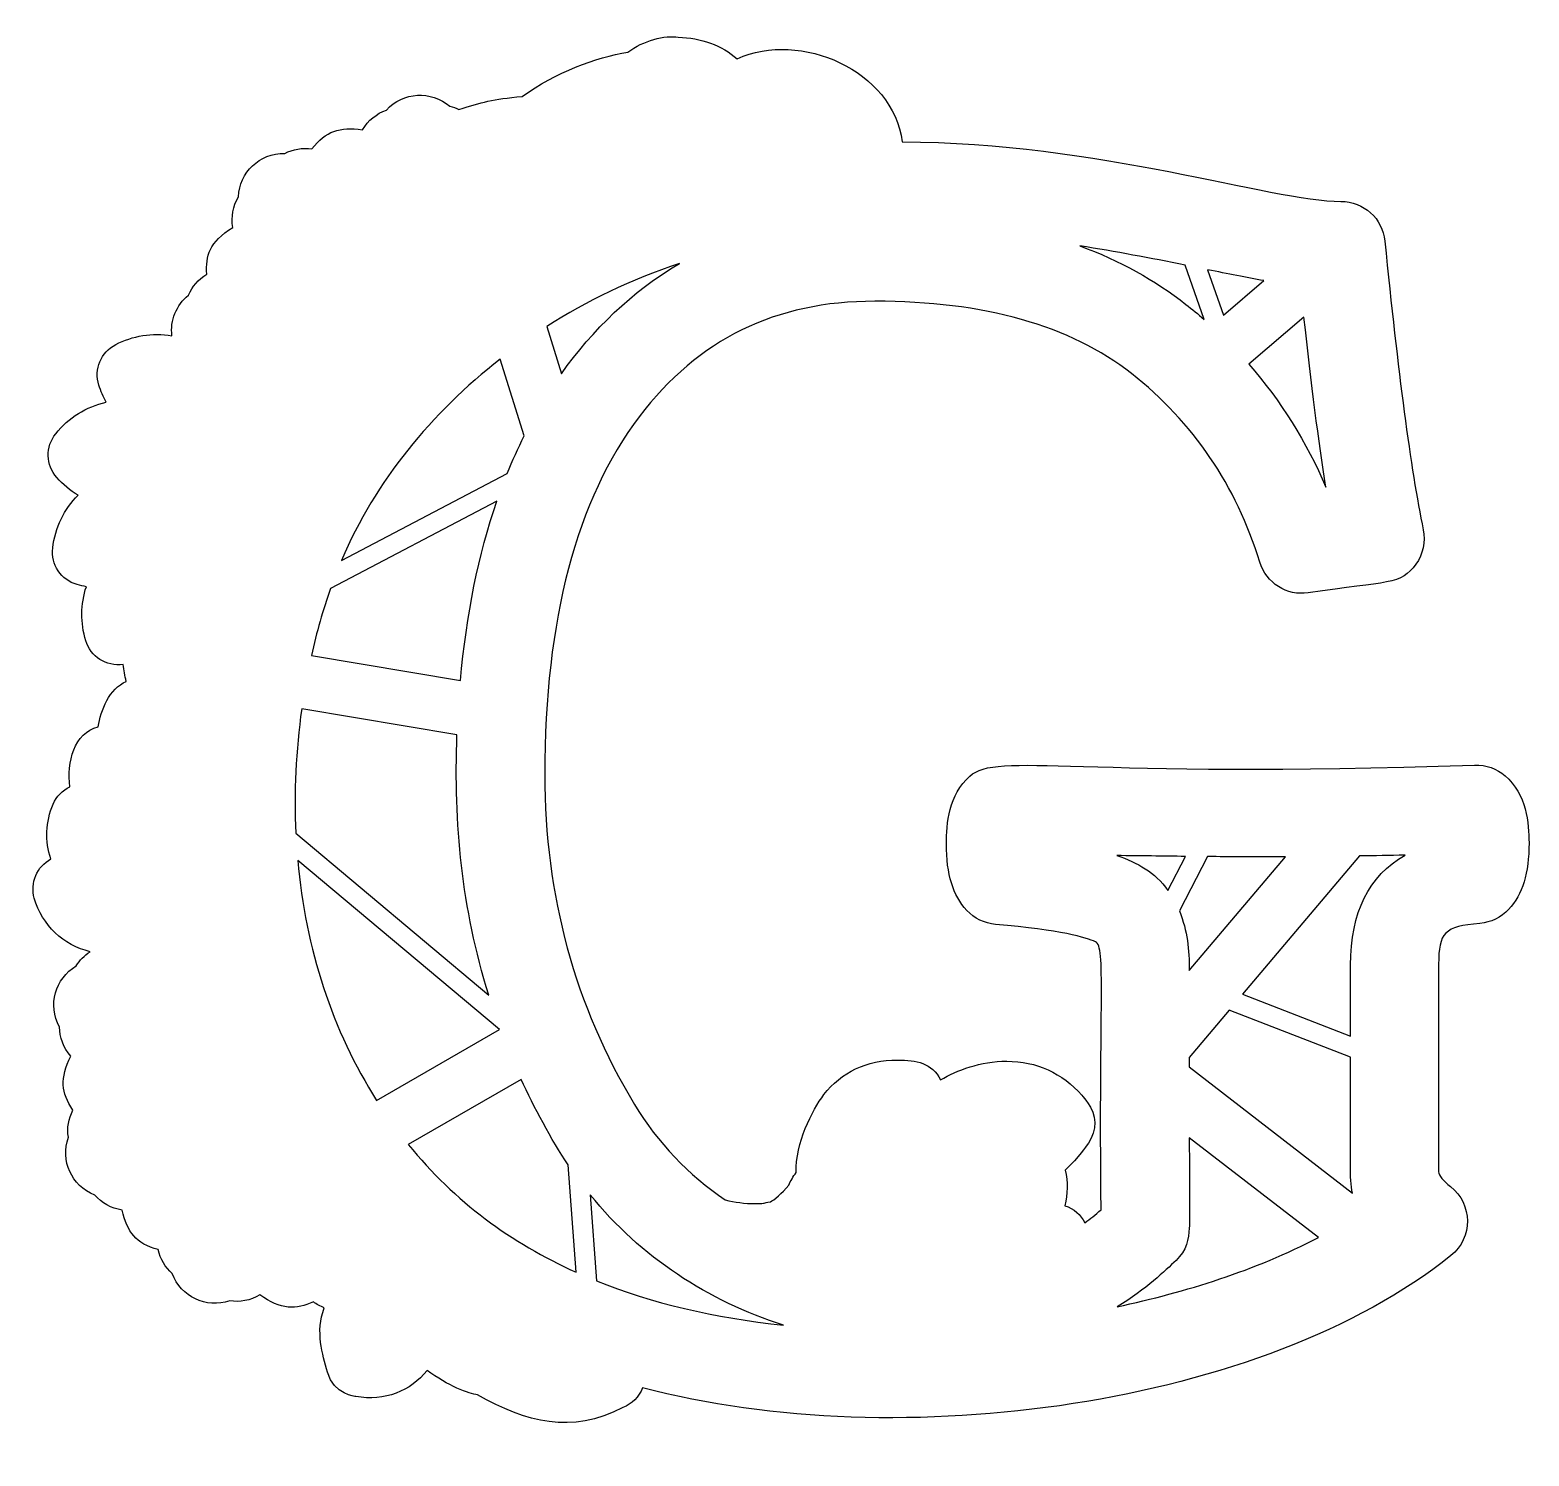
# Model space of a CAD drawing. Header units: millimetres. Extents: x -471 to 1551, y -2688 to 316.
# Drawn here: x 577.7 to 717.4, y -287.3 to -154.4 of the extents above; entities that cross this region are included whole.
import ezdxf

# ---------------------------------------------------------------- set-up
doc = ezdxf.new("R2010")
doc.units = ezdxf.units.MM
doc.header["$MEASUREMENT"] = 0
doc.layers.add('Layer 1', color=7, linetype='Continuous')

msp = doc.modelspace()

# ---------------------------------------------------------------- linework, layer by layer
at = {"layer": 'Layer 1', "color": 250}
for points, knots in [([(715.1967, -223.8757), (714.4411, -223.2307), (713.4459, -222.8436), (712.3585, -222.8805), (712.3585, -222.8805), (675.2781, -224.1889), (667.9247, -221.5904), (665.3077, -223.9125), (665.3077, -223.9125), (663.3542, -225.6449), (663.133, -228.3357), (663.133, -230.2339), (663.133, -230.2339), (663.133, -233.0721), (663.7412, -235.0256), (665.0313, -236.4263), (665.0313, -236.4263), (665.7316, -237.1819), (666.6715, -237.6426), (667.7036, -237.7347), (667.7036, -237.7347), (673.8406, -238.2507), (676.1812, -238.9695), (677.029, -239.3565), (677.029, -239.3565), (678.0057, -239.7988), (677.3423, -244.9039), (677.545, -264.3471), (677.545, -264.3471), (677.029, -264.7894), (676.5313, -265.1948), (676.0337, -265.545), (676.0337, -265.545), (675.6651, -264.8078), (675.0201, -264.2365), (674.1539, -263.9601), (674.1539, -263.9601), (674.4487, -262.8543), (674.4672, -261.7485), (674.1907, -260.6427), (674.1907, -260.6427), (675.573, -259.3711), (676.089, -258.4865), (676.3654, -258.1179), (676.3654, -258.1179), (677.1764, -256.9752), (677.1395, -255.4455), (676.2917, -254.3398), (676.2917, -254.3398), (676.2733, -254.3213), (675.7757, -253.6763), (675.7573, -253.6578), (675.7573, -253.6578), (673.9327, -251.5938), (671.5185, -250.488), (668.754, -250.488), (668.754, -250.488), (666.3028, -250.488), (664.1466, -251.3357), (662.5801, -252.2204), (662.5801, -252.2204), (661.806, -250.6538), (660.3317, -250.3774), (658.5808, -250.3774), (658.5808, -250.3774), (655.7058, -250.3774), (653.3284, -251.5017), (651.725, -253.6026), (651.725, -253.6026), (650.6008, -255.077), (649.0712, -258.1179), (649.1265, -260.8639), (649.1265, -260.8639), (648.85, -261.2509), (648.6105, -261.638), (648.4445, -262.0434), (648.4445, -262.0434), (647.8364, -262.8174), (647.0439, -263.444), (646.7306, -263.5914), (646.7306, -263.5914), (645.9197, -263.7021), (646.491, -263.7573), (645.3484, -263.7573), (645.3484, -263.7573), (644.3347, -263.7573), (643.3764, -263.6467), (642.5286, -263.4255), (642.5286, -263.4255), (639.0823, -261.085), (636.2257, -258.0993), (634.0694, -254.524), (634.0694, -254.524), (628.5221, -245.3645), (625.7024, -235.0255), (625.7024, -223.7834), (625.7024, -223.7834), (625.7024, -209.3346), (628.6696, -198.1109), (634.5117, -190.4074), (634.5117, -190.4074), (640.0222, -183.1646), (647.1913, -179.6445), (656.4614, -179.6445), (656.4614, -179.6445), (666.653, -179.6445), (674.7068, -181.9113), (680.3831, -186.3898), (680.3831, -186.3898), (686.1331, -190.9235), (690.1508, -196.8209), (692.3255, -203.9532), (692.3255, -203.9532), (692.9336, -205.9436), (694.8872, -207.1231), (696.8407, -206.8282), (696.8407, -206.8282), (704.3415, -205.7224), (705.4842, -206.1279), (706.8849, -204.1559), (706.8849, -204.1559), (707.5483, -203.2344), (707.788, -202.0549), (707.5668, -200.9491), (707.5668, -200.9491), (706.4057, -195.3096), (705.2078, -186.2607), (703.9915, -174.0418), (703.9915, -174.0418), (703.7888, -171.9408), (702.0195, -170.3375), (699.9001, -170.3375), (699.9001, -170.3375), (693.4129, -170.3375), (677.2685, -164.7901), (659.0048, -164.7901), (659.0048, -164.7901), (658.1754, -158.1186), (649.5135, -154.359), (643.6344, -157.0497), (643.6344, -157.0497), (642.2153, -155.7965), (640.2434, -155.0778), (638.1424, -155.0409), (638.1424, -155.0409), (636.9445, -154.8197), (634.8619, -155.3357), (633.4428, -156.4231), (633.4428, -156.4231), (630.4572, -156.9207), (626.716, -158.3213), (623.6014, -160.5513), (623.6014, -160.5513), (620.8, -160.8094), (619.8417, -161.1043), (617.7039, -161.7677), (617.7039, -161.7677), (617.4274, -161.6387), (617.1509, -161.5466), (616.8561, -161.4729), (616.8561, -161.4729), (615.0868, -159.9801), (612.5251, -160.1091), (610.9402, -161.823), (610.9402, -161.823), (610.0371, -162.1548), (609.2447, -162.7814), (608.7102, -163.666), (608.7102, -163.666), (606.5908, -163.3711), (605.3007, -163.7581), (604.0106, -165.4537), (604.0106, -165.4537), (603.1075, -165.3247), (602.2229, -165.4721), (601.4673, -165.8591), (601.4673, -165.8591), (599.1083, -165.8407), (597.2653, -167.6284), (597.1547, -169.9136), (597.1547, -169.9136), (596.6387, -170.7798), (596.4728, -171.7935), (596.6203, -172.7702), (596.6203, -172.7702), (594.4272, -174.1524), (594.0954, -175.4056), (594.206, -177.1196), (594.206, -177.1196), (593.4136, -177.5988), (592.8422, -178.2807), (592.5105, -179.0732), (592.5105, -179.0732), (591.3494, -180.0131), (590.7781, -181.4322), (590.9624, -182.8697), (590.9624, -182.8697), (589.1194, -182.5563), (587.2949, -182.8697), (585.7283, -183.6806), (585.7283, -183.6806), (584.3461, -184.3994), (583.6826, -185.9843), (584.1434, -187.4587), (584.1434, -187.4587), (584.3277, -188.0116), (584.5489, -188.5645), (584.8253, -189.0621), (584.8253, -189.0621), (582.9824, -189.4675), (581.3422, -190.4996), (580.1258, -191.9924), (580.1258, -191.9924), (579.1675, -193.2088), (579.2043, -194.9227), (580.2364, -196.0838), (580.2364, -196.0838), (580.8077, -196.7288), (581.4712, -197.2817), (582.2083, -197.7241), (582.2083, -197.7241), (580.9182, -199.0141), (580.0705, -200.7465), (579.8493, -202.6448), (579.8493, -202.6448), (579.665, -204.1929), (580.6234, -205.6304), (582.1162, -206.0543), (582.1162, -206.0543), (582.411, -206.1464), (582.6875, -206.2017), (582.9823, -206.257), (582.9823, -206.257), (582.4479, -207.8787), (582.4294, -209.648), (582.927, -211.2882), (582.927, -211.2882), (583.3693, -212.7626), (584.8069, -213.7209), (586.4287, -213.4998), (586.4287, -213.4998), (586.4655, -214.0342), (586.5577, -214.5687), (586.7051, -215.0847), (586.7051, -215.0847), (585.1386, -215.7297), (584.3093, -217.7939), (584.0881, -219.3051), (584.0881, -219.3051), (581.8397, -219.8764), (581.1578, -222.6409), (581.4527, -224.9077), (581.4527, -224.9077), (580.7708, -225.2395), (580.1995, -225.7923), (579.8862, -226.5295), (579.8862, -226.5295), (579.1858, -228.1697), (579.1121, -229.9758), (579.6835, -231.6345), (579.6835, -231.6345), (578.375, -232.3348), (577.7299, -233.8645), (578.1354, -235.302), (578.1354, -235.302), (578.8541, -237.8084), (580.8629, -239.6883), (583.3326, -240.278), (583.3326, -240.278), (582.7981, -240.6282), (582.3558, -241.089), (582.0425, -241.605), (582.0425, -241.605), (580.0705, -242.8029), (579.3701, -245.2356), (580.4759, -247.2997), (580.4759, -247.2997), (580.4944, -248.258), (580.8261, -249.198), (581.5264, -250.0273), (581.5264, -250.0273), (580.5128, -252.0914), (580.6233, -253.4183), (581.7291, -255.0402), (581.7291, -255.0402), (581.3052, -255.8511), (581.1762, -256.7357), (581.3052, -257.5835), (581.3052, -257.5835), (580.5496, -259.7582), (581.5817, -262.0987), (583.7748, -262.9649), (583.7748, -262.9649), (584.4014, -263.7021), (585.286, -264.2181), (586.3181, -264.3655), (586.3181, -264.3655), (586.8157, -266.4481), (587.5897, -267.4802), (589.6723, -268.0515), (589.6723, -268.0515), (589.875, -268.9361), (590.3358, -269.7102), (590.9808, -270.2815), (590.9808, -270.2815), (591.8101, -272.4562), (594.1323, -273.562), (596.3438, -272.8248), (596.3438, -272.8248), (597.2837, -272.9723), (598.2605, -272.8063), (599.1635, -272.2719), (599.1635, -272.2719), (601.0986, -273.6725), (602.5362, -273.6725), (604.1396, -272.9169), (604.1396, -272.9169), (604.4529, -273.1565), (604.7846, -273.3407), (605.1532, -273.4698), (605.1532, -273.4698), (604.3054, -275.7735), (605.0057, -277.7639), (605.448, -279.4779), (605.448, -279.4779), (606.0746, -281.5789), (608.065, -281.7263), (608.1019, -281.7447), (608.1019, -281.7447), (610.7926, -282.2239), (613.2069, -281.2471), (614.7366, -279.312), (614.7366, -279.312), (616.6533, -280.7496), (618.6805, -281.4867), (619.4361, -281.5973), (619.4361, -281.5973), (624.0067, -284.1406), (628.1718, -285.2832), (632.9819, -282.7767), (632.9819, -282.7767), (633.8297, -282.445), (634.4931, -281.7815), (634.8065, -280.9338), (634.8065, -280.9338), (658.8387, -287.292), (692.7123, -282.6109), (710.1468, -268.6044), (710.1468, -268.6044), (712.2109, -266.9457), (712.1925, -263.7943), (710.1099, -262.1724), (710.1099, -262.1724), (709.428, -261.638), (709.0041, -261.122), (709.0041, -260.8087), (709.0041, -260.8087), (709.0041, -260.8087), (709.0041, -241.4575), (709.0041, -241.4575), (709.0041, -241.4575), (709.0041, -238.5088), (709.5386, -237.919), (712.8559, -237.6426), (712.8559, -237.6426), (713.8696, -237.5504), (714.8279, -237.0896), (715.5283, -236.3341), (715.5283, -236.3341), (716.8183, -234.9335), (717.4265, -232.9615), (717.4265, -230.1417), (717.4265, -230.1417), (717.4266, -228.3172), (717.2055, -225.5896), (715.1967, -223.8757)], [0, 0, 0, 0, 0.01052632, 0.01052632, 0.01052632, 0.01052632, 0.02105263, 0.02105263, 0.02105263, 0.02105263, 0.03157895, 0.03157895, 0.03157895, 0.03157895, 0.04210526, 0.04210526, 0.04210526, 0.04210526, 0.05263158, 0.05263158, 0.05263158, 0.05263158, 0.06315789, 0.06315789, 0.06315789, 0.06315789, 0.07368421, 0.07368421, 0.07368421, 0.07368421, 0.08421053, 0.08421053, 0.08421053, 0.08421053, 0.09473684, 0.09473684, 0.09473684, 0.09473684, 0.10526316, 0.10526316, 0.10526316, 0.10526316, 0.11578947, 0.11578947, 0.11578947, 0.11578947, 0.12631579, 0.12631579, 0.12631579, 0.12631579, 0.13684211, 0.13684211, 0.13684211, 0.13684211, 0.14736842, 0.14736842, 0.14736842, 0.14736842, 0.15789474, 0.15789474, 0.15789474, 0.15789474, 0.16842105, 0.16842105, 0.16842105, 0.16842105, 0.17894737, 0.17894737, 0.17894737, 0.17894737, 0.18947368, 0.18947368, 0.18947368, 0.18947368, 0.2, 0.2, 0.2, 0.2, 0.21052632, 0.21052632, 0.21052632, 0.21052632, 0.22105263, 0.22105263, 0.22105263, 0.22105263, 0.23157895, 0.23157895, 0.23157895, 0.23157895, 0.24210526, 0.24210526, 0.24210526, 0.24210526, 0.25263158, 0.25263158, 0.25263158, 0.25263158, 0.26315789, 0.26315789, 0.26315789, 0.26315789, 0.27368421, 0.27368421, 0.27368421, 0.27368421, 0.28421053, 0.28421053, 0.28421053, 0.28421053, 0.29473684, 0.29473684, 0.29473684, 0.29473684, 0.30526316, 0.30526316, 0.30526316, 0.30526316, 0.31578947, 0.31578947, 0.31578947, 0.31578947, 0.32631579, 0.32631579, 0.32631579, 0.32631579, 0.33684211, 0.33684211, 0.33684211, 0.33684211, 0.34736842, 0.34736842, 0.34736842, 0.34736842, 0.35789474, 0.35789474, 0.35789474, 0.35789474, 0.36842105, 0.36842105, 0.36842105, 0.36842105, 0.37894737, 0.37894737, 0.37894737, 0.37894737, 0.38947368, 0.38947368, 0.38947368, 0.38947368, 0.4, 0.4, 0.4, 0.4, 0.41052632, 0.41052632, 0.41052632, 0.41052632, 0.42105263, 0.42105263, 0.42105263, 0.42105263, 0.43157895, 0.43157895, 0.43157895, 0.43157895, 0.44210526, 0.44210526, 0.44210526, 0.44210526, 0.45263158, 0.45263158, 0.45263158, 0.45263158, 0.46315789, 0.46315789, 0.46315789, 0.46315789, 0.47368421, 0.47368421, 0.47368421, 0.47368421, 0.48421053, 0.48421053, 0.48421053, 0.48421053, 0.49473684, 0.49473684, 0.49473684, 0.49473684, 0.50526316, 0.50526316, 0.50526316, 0.50526316, 0.51578947, 0.51578947, 0.51578947, 0.51578947, 0.52631579, 0.52631579, 0.52631579, 0.52631579, 0.53684211, 0.53684211, 0.53684211, 0.53684211, 0.54736842, 0.54736842, 0.54736842, 0.54736842, 0.55789474, 0.55789474, 0.55789474, 0.55789474, 0.56842105, 0.56842105, 0.56842105, 0.56842105, 0.57894737, 0.57894737, 0.57894737, 0.57894737, 0.58947368, 0.58947368, 0.58947368, 0.58947368, 0.6, 0.6, 0.6, 0.6, 0.61052632, 0.61052632, 0.61052632, 0.61052632, 0.62105263, 0.62105263, 0.62105263, 0.62105263, 0.63157895, 0.63157895, 0.63157895, 0.63157895, 0.64210526, 0.64210526, 0.64210526, 0.64210526, 0.65263158, 0.65263158, 0.65263158, 0.65263158, 0.66315789, 0.66315789, 0.66315789, 0.66315789, 0.67368421, 0.67368421, 0.67368421, 0.67368421, 0.68421053, 0.68421053, 0.68421053, 0.68421053, 0.69473684, 0.69473684, 0.69473684, 0.69473684, 0.70526316, 0.70526316, 0.70526316, 0.70526316, 0.71578947, 0.71578947, 0.71578947, 0.71578947, 0.72631579, 0.72631579, 0.72631579, 0.72631579, 0.73684211, 0.73684211, 0.73684211, 0.73684211, 0.74736842, 0.74736842, 0.74736842, 0.74736842, 0.75789474, 0.75789474, 0.75789474, 0.75789474, 0.76842105, 0.76842105, 0.76842105, 0.76842105, 0.77894737, 0.77894737, 0.77894737, 0.77894737, 0.78947368, 0.78947368, 0.78947368, 0.78947368, 0.8, 0.8, 0.8, 0.8, 0.81052632, 0.81052632, 0.81052632, 0.81052632, 0.82105263, 0.82105263, 0.82105263, 0.82105263, 0.83157895, 0.83157895, 0.83157895, 0.83157895, 0.84210526, 0.84210526, 0.84210526, 0.84210526, 0.85263158, 0.85263158, 0.85263158, 0.85263158, 0.86315789, 0.86315789, 0.86315789, 0.86315789, 0.87368421, 0.87368421, 0.87368421, 0.87368421, 0.88421053, 0.88421053, 0.88421053, 0.88421053, 0.89473684, 0.89473684, 0.89473684, 0.89473684, 0.90526316, 0.90526316, 0.90526316, 0.90526316, 0.91578947, 0.91578947, 0.91578947, 0.91578947, 0.92631579, 0.92631579, 0.92631579, 0.92631579, 0.93684211, 0.93684211, 0.93684211, 0.93684211, 0.94736842, 0.94736842, 0.94736842, 0.94736842, 0.95789474, 0.95789474, 0.95789474, 0.95789474, 0.96842105, 0.96842105, 0.96842105, 0.96842105, 0.97894737, 0.97894737, 0.97894737, 0.97894737, 1, 1, 1, 1]), ([(685.396, -176.272), (685.396, -176.272), (687.1468, -181.3401), (687.1468, -181.3401), (687.1468, -181.3401), (686.5939, -180.8609), (686.0226, -180.3818), (685.4513, -179.9395), (685.4513, -179.9395), (682.5762, -177.6726), (679.2774, -175.8481), (675.573, -174.4843), (675.573, -174.4843), (678.8904, -175.0187), (682.1708, -175.6269), (685.396, -176.272)], [0, 0, 0, 0, 0.2, 0.2, 0.2, 0.2, 0.4, 0.4, 0.4, 0.4, 0.6, 0.6, 0.6, 0.6, 1, 1, 1, 1]), ([(638.253, -176.1245), (633.8299, -178.7231), (630.1624, -182.3169), (627.2505, -186.4083), (627.2505, -186.4083), (627.2505, -186.4083), (625.8868, -182.0036), (625.8868, -182.0036), (625.8868, -182.0036), (629.6279, -179.6077), (633.7009, -177.6358), (638.253, -176.1245)], [0, 0, 0, 0, 0.25, 0.25, 0.25, 0.25, 0.5, 0.5, 0.5, 0.5, 1, 1, 1, 1]), ([(692.7125, -177.7279), (692.7125, -177.7279), (688.9529, -180.9531), (688.9529, -180.9531), (688.9529, -180.9531), (688.9529, -180.9531), (687.4785, -176.7143), (687.4785, -176.7143), (687.4785, -176.7143), (689.3584, -177.0829), (691.1091, -177.4331), (692.7125, -177.7279)], [0, 0, 0, 0, 0.25, 0.25, 0.25, 0.25, 0.5, 0.5, 0.5, 0.5, 1, 1, 1, 1]), ([(698.4994, -196.9869), (696.7117, -192.7665), (694.2975, -188.9331), (691.3303, -185.5237), (691.3303, -185.5237), (691.3303, -185.5237), (696.4537, -181.1374), (696.4537, -181.1374), (696.4537, -181.1374), (697.1356, -187.4034), (697.8176, -192.7112), (698.4994, -196.9869)], [0, 0, 0, 0, 0.25, 0.25, 0.25, 0.25, 0.5, 0.5, 0.5, 0.5, 1, 1, 1, 1]), ([(621.5558, -185.0445), (621.5558, -185.0445), (623.7858, -192.1952), (623.7858, -192.1952), (623.7858, -192.1952), (623.2145, -193.3194), (622.6985, -194.4989), (622.2009, -195.7152), (622.2009, -195.7152), (622.2009, -195.7152), (606.7568, -203.8058), (606.7568, -203.8058), (606.7568, -203.8058), (609.9451, -196.3787), (615.1238, -190.0389), (621.5558, -185.0445)], [0, 0, 0, 0, 0.2, 0.2, 0.2, 0.2, 0.4, 0.4, 0.4, 0.4, 0.6, 0.6, 0.6, 0.6, 1, 1, 1, 1]), ([(605.7432, -206.4228), (605.7432, -206.4228), (621.2425, -198.2954), (621.2425, -198.2954), (621.2425, -198.2954), (619.5286, -203.2714), (618.3859, -208.874), (617.8515, -215.011), (617.8515, -215.011), (617.8515, -215.011), (603.9555, -212.6705), (603.9555, -212.6705), (603.9555, -212.6705), (604.4347, -210.4958), (605.0245, -208.4132), (605.7432, -206.4228)], [0, 0, 0, 0, 0.2, 0.2, 0.2, 0.2, 0.4, 0.4, 0.4, 0.4, 0.6, 0.6, 0.6, 0.6, 1, 1, 1, 1]), ([(603.0524, -217.628), (603.0524, -217.628), (617.5197, -220.0792), (617.5197, -220.0792), (617.5197, -220.0792), (617.2248, -228.3726), (617.9436, -236.1314), (620.4869, -244.3326), (620.4869, -244.3326), (620.4869, -244.3326), (602.4996, -229.2203), (602.4996, -229.2203), (602.4996, -229.2203), (602.3337, -225.4422), (602.4996, -221.572), (603.0524, -217.628)], [0, 0, 0, 0, 0.2, 0.2, 0.2, 0.2, 0.4, 0.4, 0.4, 0.4, 0.6, 0.6, 0.6, 0.6, 1, 1, 1, 1]), ([(602.6839, -231.7635), (602.6839, -231.7635), (621.4821, -247.5393), (621.4821, -247.5393), (621.4821, -247.5393), (621.4821, -247.5393), (610.0373, -254.1371), (610.0373, -254.1371), (610.0373, -254.1371), (605.9091, -247.6683), (603.4211, -240.02), (602.6839, -231.7635)], [0, 0, 0, 0, 0.25, 0.25, 0.25, 0.25, 0.5, 0.5, 0.5, 0.5, 1, 1, 1, 1]), ([(685.4144, -231.395), (685.4144, -231.395), (683.7742, -234.5649), (683.7742, -234.5649), (683.7742, -234.5649), (682.5209, -232.8509), (680.9728, -231.9663), (679.0193, -231.3212), (679.0193, -231.3212), (681.2125, -231.3397), (683.3319, -231.3765), (685.4144, -231.395)], [0, 0, 0, 0, 0.25, 0.25, 0.25, 0.25, 0.5, 0.5, 0.5, 0.5, 1, 1, 1, 1]), ([(694.7398, -231.4318), (694.7398, -231.4318), (685.7646, -242.0473), (685.7646, -242.0473), (685.7646, -242.0473), (685.7646, -240.0937), (685.5987, -238.3245), (684.8431, -236.4816), (684.8431, -236.4816), (684.8431, -236.4816), (687.4785, -231.4134), (687.4785, -231.4134), (687.4785, -231.4134), (689.5611, -231.4318), (691.5884, -231.4318), (694.7398, -231.4318)], [0, 0, 0, 0, 0.2, 0.2, 0.2, 0.2, 0.4, 0.4, 0.4, 0.4, 0.6, 0.6, 0.6, 0.6, 1, 1, 1, 1]), ([(705.8713, -231.2844), (702.4987, -233.2011), (700.8032, -236.6289), (700.8032, -241.5312), (700.8032, -241.5312), (700.8032, -241.5312), (700.8032, -248.1474), (700.8032, -248.1474), (700.8032, -248.1474), (700.8032, -248.1474), (690.7406, -244.2403), (690.7406, -244.2403), (690.7406, -244.2403), (690.7406, -244.2403), (701.6325, -231.358), (701.6325, -231.358), (701.6325, -231.358), (703.0515, -231.3397), (704.4522, -231.3028), (705.8713, -231.2844)], [0, 0, 0, 0, 0.16666667, 0.16666667, 0.16666667, 0.16666667, 0.33333333, 0.33333333, 0.33333333, 0.33333333, 0.5, 0.5, 0.5, 0.5, 0.66666667, 0.66666667, 0.66666667, 0.66666667, 1, 1, 1, 1]), ([(685.7462, -251.0225), (685.7462, -250.7277), (685.7462, -250.4327), (685.7462, -250.1379), (685.7462, -250.1379), (685.7462, -250.1379), (689.469, -245.7332), (689.469, -245.7332), (689.469, -245.7332), (689.469, -245.7332), (700.7847, -250.1195), (700.7847, -250.1195), (700.7847, -250.1195), (700.84, -260.6981), (700.6373, -261.1773), (700.9874, -262.7991), (700.9874, -262.7991), (700.9874, -262.7991), (685.7462, -251.0225), (685.7462, -251.0225)], [0, 0, 0, 0, 0.16666667, 0.16666667, 0.16666667, 0.16666667, 0.33333333, 0.33333333, 0.33333333, 0.33333333, 0.5, 0.5, 0.5, 0.5, 0.66666667, 0.66666667, 0.66666667, 0.66666667, 1, 1, 1, 1]), ([(612.986, -258.2469), (612.986, -258.2469), (623.5094, -252.1836), (623.5094, -252.1836), (623.5094, -252.1836), (624.6888, -254.7638), (626.3107, -257.7862), (627.8772, -260.1452), (627.8772, -260.1452), (627.8772, -260.1452), (628.6143, -270.1525), (628.6143, -270.1525), (628.6143, -270.1525), (622.5694, -267.4249), (617.3354, -263.6099), (612.986, -258.2469)], [0, 0, 0, 0, 0.2, 0.2, 0.2, 0.2, 0.4, 0.4, 0.4, 0.4, 0.6, 0.6, 0.6, 0.6, 1, 1, 1, 1]), ([(679.0377, -273.3777), (681.8022, -271.7374), (683.4977, -270.005), (684.5298, -269.0651), (684.5298, -269.0651), (685.525, -268.1252), (685.7093, -267.0562), (685.7646, -266.0426), (685.7646, -266.0426), (685.8199, -264.9921), (685.783, -262.8358), (685.7646, -257.6203), (685.7646, -257.6203), (685.7646, -257.6203), (697.8176, -266.9088), (697.8176, -266.9088), (697.8176, -266.9088), (691.9017, -270.005), (685.4513, -271.9954), (679.0377, -273.3777)], [0, 0, 0, 0, 0.16666667, 0.16666667, 0.16666667, 0.16666667, 0.33333333, 0.33333333, 0.33333333, 0.33333333, 0.5, 0.5, 0.5, 0.5, 0.66666667, 0.66666667, 0.66666667, 0.66666667, 1, 1, 1, 1]), ([(630.531, -270.9633), (630.531, -270.9633), (629.9412, -262.9464), (629.9412, -262.9464), (629.9412, -262.9464), (634.6592, -268.7518), (640.8885, -272.8431), (647.9654, -275.0915), (647.9654, -275.0915), (641.4782, -274.4097), (635.6544, -273.0274), (630.531, -270.9633)], [0, 0, 0, 0, 0.25, 0.25, 0.25, 0.25, 0.5, 0.5, 0.5, 0.5, 1, 1, 1, 1])]:
    msp.add_open_spline(points, degree=3, knots=knots, dxfattribs=at)

doc.saveas('drawing.dxf')
